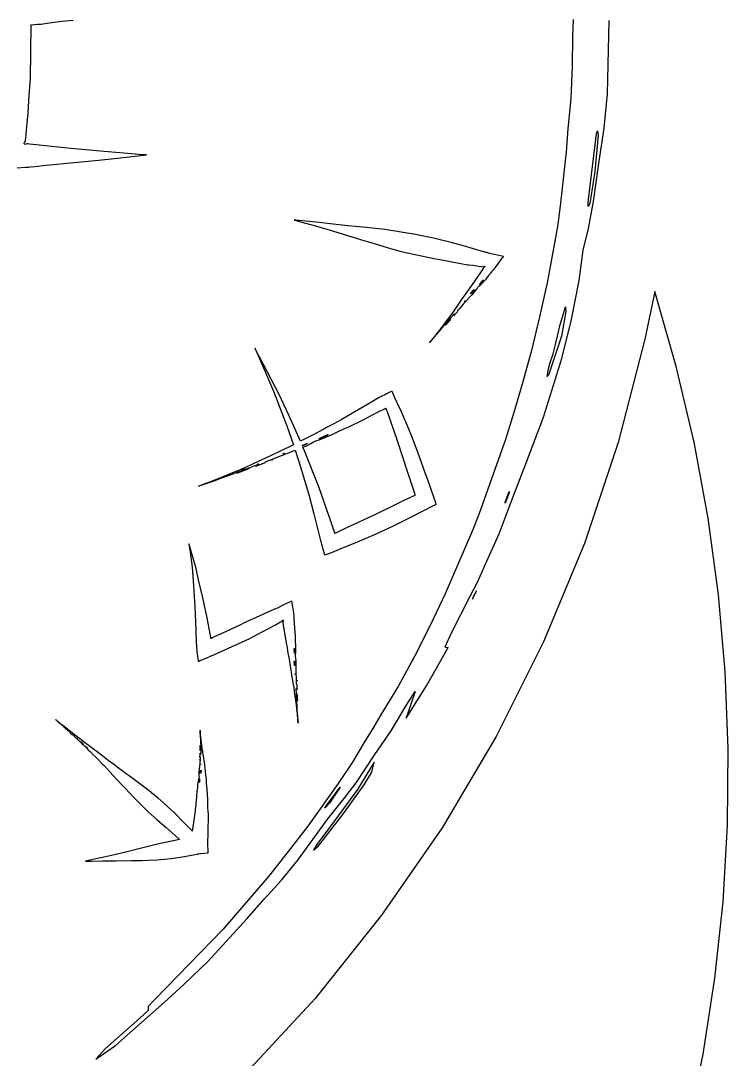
# Model space of a CAD drawing. Extents: x 0 to 162, y 0 to 357.
# Drawn here: x 122.8 to 161.5, y 224.9 to 281.8 of the extents above; entities that cross this region are included whole.
import ezdxf

# ---------------------------------------------------------------- set-up
doc = ezdxf.new("R2010")
doc.units = 0

msp = doc.modelspace()

# ---------------------------------------------------------------- linework, layer by layer
at = {"layer": 'Layer 1'}
for p, q in [((123.282082, 278.587254), (123.319899, 281.528184)), ((123.319899, 281.528184), (123.700978, 281.558664)), ((123.700978, 281.558664), (123.849003, 281.576244)), ((123.849003, 281.576244), (124.440461, 281.656536)), ((124.440461, 281.656536), (125.027971, 281.732521)), ((125.027971, 281.732521), (125.619791, 281.778227)), ((153.004116, 281.822526), (152.981874, 280.934373)), ((154.974569, 280.958823), (154.980595, 281.775367)), ((152.981874, 280.934373), (152.964224, 279.242303)), ((154.891766, 277.755063), (154.974569, 280.958823)), ((152.964224, 279.242303), (152.8889, 277.489999)), ((123.22382, 277.670828), (123.282082, 278.587254)), ((123.161968, 276.717093), (123.22382, 277.670828)), ((152.8889, 277.489999), (152.715959, 275.837573)), ((154.708079, 275.882963), (154.891766, 277.755063)), ((123.053767, 275.545803), (123.161968, 276.717093)), ((152.715959, 275.837573), (152.633442, 274.581403)), ((154.29507, 275.56333), (154.338552, 275.73281)), ((154.338552, 275.73281), (154.387201, 275.487415)), ((154.426664, 273.941553), (154.708079, 275.882963)), ((122.964433, 275.086439), (123.009853, 275.155107)), ((123.009853, 275.155107), (123.020902, 275.216312)), ((123.020902, 275.216312), (123.031954, 275.326096)), ((123.031954, 275.326096), (123.053767, 275.545803)), ((153.83787, 271.81899), (154.29507, 275.56333)), ((154.387201, 275.487415), (154.205092, 273.499005)), ((122.945707, 275.045684), (122.964433, 275.086439)), ((122.949224, 275.017701), (122.945707, 275.045684)), ((122.99866, 274.986775), (122.949224, 275.017701)), ((123.088125, 275.016626), (122.99866, 274.986775)), ((123.108357, 275.014687), (123.088125, 275.016626)), ((123.152844, 275.009737), (123.108357, 275.014687)), ((123.242026, 275.000051), (123.152844, 275.009737)), ((123.420258, 274.980606), (123.242026, 275.000051)), ((125.503808, 274.756954), (123.420258, 274.980606)), ((127.330198, 274.588261), (125.503808, 274.756954)), ((128.825808, 274.466211), (127.330198, 274.588261)), ((152.633442, 274.581403), (152.335094, 271.924973)), ((123.989724, 273.832447), (125.859444, 274.014985)), ((125.859444, 274.014985), (127.033, 274.118)), ((127.033, 274.118), (128.71575, 274.301399)), ((127.033, 274.118), (127.033, 274.118)), ((128.71575, 274.301399), (129.469655, 274.400346)), ((129.404645, 274.423595), (128.825808, 274.466211)), ((129.649234, 274.414635), (129.404645, 274.423595)), ((129.469655, 274.400346), (129.649234, 274.414635)), ((122.567728, 273.71075), (123.024363, 273.735146)), ((123.024363, 273.735146), (123.080833, 273.738233)), ((123.080833, 273.738233), (123.114053, 273.741388)), ((123.114053, 273.741388), (123.172318, 273.747631)), ((123.172318, 273.747631), (123.28913, 273.760049)), ((123.28913, 273.760049), (123.522686, 273.784515)), ((123.522686, 273.784515), (123.989724, 273.832447)), ((154.205092, 273.499005), (153.926118, 271.748245)), ((154.124873, 271.858503), (154.426664, 273.941553)), ((152.335094, 271.924973), (152.170206, 270.600273)), ((153.832985, 271.582711), (153.838, 271.819)), ((153.926118, 271.748245), (153.832985, 271.582711)), ((153.838, 271.819), (153.83787, 271.81899)), ((153.855659, 270.374663), (154.124873, 271.858503)), ((137.816536, 270.83272), (137.722755, 270.844829)), ((137.722755, 270.844829), (137.848106, 270.815504)), ((138.213622, 270.7997), (137.816536, 270.83272)), ((137.848106, 270.815504), (138.143011, 270.736287)), ((138.143011, 270.736287), (138.903599, 270.525264)), ((139.09733, 270.7108), (138.213622, 270.7997)), ((139.711674, 270.638551), (139.09733, 270.7108)), ((140.692534, 270.534149), (139.711674, 270.638551)), ((152.170206, 270.600273), (151.934858, 269.293303)), ((138.903599, 270.525264), (139.830213, 270.256261)), ((139.830213, 270.256261), (140.884113, 269.931423)), ((141.67382, 270.437643), (140.692534, 270.534149)), ((142.69185, 270.324274), (141.67382, 270.437643)), ((144.37029, 270.05922), (142.69185, 270.324274)), ((145.37009, 269.844393), (144.37029, 270.05922)), ((153.562475, 269.203943), (153.855659, 270.374663)), ((140.884113, 269.931423), (141.605371, 269.707198)), ((141.605371, 269.707198), (142.049521, 269.570365)), ((142.049521, 269.570365), (142.642771, 269.392345)), ((145.577312, 269.798391), (145.37009, 269.844393)), ((146.402326, 269.596038), (145.577312, 269.798391)), ((147.184143, 269.379131), (146.402326, 269.596038)), ((142.642771, 269.392345), (143.128105, 269.259317)), ((143.128105, 269.259317), (143.594353, 269.131882)), ((143.594353, 269.131882), (145.479883, 268.715215)), ((147.922763, 269.154618), (147.184143, 269.379131)), ((147.998249, 269.138616), (147.922763, 269.154618)), ((148.176196, 269.094273), (147.998249, 269.138616)), ((148.219822, 269.080354), (148.176196, 269.094273)), ((148.242208, 269.072963), (148.219822, 269.080354)), ((148.279233, 269.06256), (148.242208, 269.072963)), ((148.424891, 269.019945), (148.279233, 269.06256)), ((148.510706, 268.991457), (148.424891, 269.019945)), ((148.688653, 268.962256), (148.510706, 268.991457)), ((148.860715, 268.925948), (148.688653, 268.962256)), ((149.193506, 268.85233), (148.860715, 268.925948)), ((151.934858, 269.293303), (151.58686, 267.415533)), ((153.350088, 267.534403), (153.562475, 269.203943)), ((145.479883, 268.715215), (145.613199, 268.694263)), ((145.613199, 268.694263), (145.917575, 268.645255)), ((145.917575, 268.645255), (146.466914, 268.543091)), ((146.466914, 268.543091), (146.864, 268.464453)), ((146.864, 268.464453), (147.242999, 268.395786)), ((147.242999, 268.395786), (147.300256, 268.391693)), ((147.300256, 268.391693), (147.510204, 268.370885)), ((147.510204, 268.370885), (147.738953, 268.34605)), ((147.738953, 268.34605), (148.088386, 268.277024)), ((148.676738, 268.14908), (148.935476, 268.498014)), ((148.935476, 268.498014), (149.075108, 268.678687)), ((149.075108, 268.678687), (149.144278, 268.770172)), ((149.144278, 268.770172), (149.178144, 268.815734)), ((149.178144, 268.815734), (149.194649, 268.838408)), ((149.202833, 268.849745), (149.193506, 268.85233)), ((149.194649, 268.838408), (149.202833, 268.849745)), ((147.805975, 267.788602), (147.569755, 267.438664)), ((147.860362, 267.872193), (147.805975, 267.788602)), ((148.012762, 268.085155), (147.860362, 267.872193)), ((148.081059, 268.200389), (148.012762, 268.085155)), ((148.10029, 268.229021), (148.081059, 268.200389)), ((148.088386, 268.277024), (148.090971, 268.27487)), ((148.090971, 268.27487), (148.095851, 268.27817)), ((148.095851, 268.27817), (148.111779, 268.298834)), ((148.110049, 268.243298), (148.10029, 268.229021)), ((148.114785, 268.248392), (148.110049, 268.243298)), ((148.111779, 268.298834), (148.137744, 268.311463)), ((148.125546, 268.254564), (148.114785, 268.248392)), ((148.165441, 268.282188), (148.125546, 268.254564)), ((148.137744, 268.311463), (148.169316, 268.317348)), ((148.167018, 268.288217), (148.165441, 268.282188)), ((148.16946, 268.29948), (148.167018, 268.288217)), ((148.169316, 268.317348), (148.172042, 268.314906)), ((148.171325, 268.309956), (148.16946, 268.29948)), ((148.172042, 268.314906), (148.171325, 268.309956)), ((148.238751, 267.609285), (148.384982, 267.802658)), ((148.384982, 267.802658), (148.401351, 267.830426)), ((148.401351, 267.830426), (148.422016, 267.858267)), ((148.422016, 267.858267), (148.479705, 267.923777)), ((148.479705, 267.923777), (148.602977, 268.057954)), ((148.602977, 268.057954), (148.676738, 268.14908)), ((147.569755, 267.438664), (147.222187, 266.9562)), ((147.785852, 267.162122), (147.852869, 267.218592)), ((147.852869, 267.218592), (147.933087, 267.294292)), ((147.88474, 267.32269), (147.892, 267.342)), ((147.90252, 267.320105), (147.88474, 267.32269)), ((147.892, 267.342), (147.892473, 267.34135)), ((147.892473, 267.34135), (148.074726, 267.559192)), ((147.992783, 267.415465), (147.90252, 267.320105)), ((147.933087, 267.294292), (148.144754, 267.505817)), ((148.084914, 267.536439), (147.992783, 267.415465)), ((148.074726, 267.559192), (148.086924, 267.563708)), ((148.086924, 267.563708), (148.084914, 267.536439)), ((148.144754, 267.505817), (148.238751, 267.609285)), ((151.58686, 267.415533), (151.170119, 265.554913)), ((152.916988, 265.400763), (153.350088, 267.534403)), ((147.079685, 266.754575), (146.886383, 266.475672)), ((147.222187, 266.9562), (147.079685, 266.754575)), ((147.340983, 266.614353), (147.510034, 266.794524)), ((147.397522, 266.808949), (147.411, 266.842)), ((147.405989, 266.807944), (147.397522, 266.808949)), ((147.529978, 266.913777), (147.405989, 266.807944)), ((147.411, 266.842), (147.411445, 266.842099)), ((147.411445, 266.842099), (147.427946, 266.863122)), ((147.427946, 266.863122), (147.531843, 266.985747)), ((147.510034, 266.794524), (147.617521, 266.917291)), ((147.585373, 267.007416), (147.529978, 266.913777)), ((147.531843, 266.985747), (147.587382, 267.034537)), ((147.587382, 267.034537), (147.585373, 267.007416)), ((147.617521, 266.917291), (147.717975, 267.047678)), ((147.717975, 267.047678), (147.785852, 267.162122)), ((157.478, 266.927), (156.943085, 264.32898)), ((158.662173, 262.823417), (157.478, 266.927)), ((157.478, 266.927), (157.478, 266.927)), ((146.679449, 266.169862), (146.515278, 265.927625)), ((146.844481, 266.415042), (146.679449, 266.169862)), ((146.818319, 266.029745), (147.004021, 266.239046)), ((146.886383, 266.475672), (146.844481, 266.415042)), ((147.004021, 266.239046), (147.06, 266.315)), ((147.051541, 266.387543), (147.081245, 266.423205)), ((147.05197, 266.380584), (147.051541, 266.387543)), ((147.081104, 266.416031), (147.05197, 266.380584)), ((147.06, 266.315), (147.340983, 266.614353)), ((147.06, 266.315), (147.06, 266.315)), ((147.081245, 266.423205), (147.081104, 266.416031)), ((152.294344, 265.121245), (152.587956, 266.090909)), ((152.587956, 266.090909), (152.607, 265.841)), ((146.273041, 265.593759), (146.011139, 265.240665)), ((146.223926, 265.379164), (146.314045, 265.486792)), ((146.343791, 265.693138), (146.273041, 265.593759)), ((146.314045, 265.486792), (146.469894, 265.66639)), ((146.515278, 265.927625), (146.343791, 265.693138)), ((146.514666, 265.717046), (146.469462, 265.594062)), ((146.469462, 265.594062), (146.572213, 265.705782)), ((146.469894, 265.66639), (146.514666, 265.717046)), ((146.572213, 265.705782), (146.690746, 265.837735)), ((146.674095, 265.854883), (146.709683, 265.908124)), ((146.690746, 265.837735), (146.674095, 265.854883)), ((146.709683, 265.908124), (146.818319, 266.029745)), ((146.831654, 266.002241), (146.845, 266.015)), ((146.838399, 266.01487), (146.831654, 266.002241)), ((146.856769, 266.031087), (146.838399, 266.01487)), ((146.845, 266.015), (146.856769, 266.031087)), ((151.170119, 265.554913), (150.735585, 263.699243)), ((152.60674, 265.84056), (152.368951, 264.4886)), ((152.607, 265.841), (152.60674, 265.84056)), ((145.847687, 265.026698), (145.670169, 264.795728)), ((145.685494, 264.759078), (145.823687, 264.920664)), ((145.823687, 264.920664), (146.09477, 265.244985)), ((146.011139, 265.240665), (145.847687, 265.026698)), ((146.042, 265.131), (146.0265, 265.106605)), ((146.0265, 265.106605), (146.047884, 265.121887)), ((146.120642, 265.221263), (146.042, 265.131)), ((146.042, 265.131), (146.042, 265.131)), ((146.047884, 265.121887), (146.257544, 265.347619)), ((146.105268, 265.326105), (146.08532, 265.307521)), ((146.08532, 265.307521), (146.095509, 265.323308)), ((146.09477, 265.244985), (146.167098, 265.321117)), ((146.095509, 265.323308), (146.153342, 265.391688)), ((146.153342, 265.391688), (146.105, 265.326)), ((146.105, 265.326), (146.105268, 265.326105)), ((146.307628, 265.445347), (146.120642, 265.221263)), ((146.167098, 265.321117), (146.223926, 265.379164)), ((146.257544, 265.347619), (146.307628, 265.445347)), ((152.049658, 264.033975), (152.294344, 265.121245)), ((152.38645, 263.267913), (152.916988, 265.400763)), ((145.359593, 264.39242), (145.239479, 264.246977)), ((145.266889, 264.27446), (145.514005, 264.55896)), ((145.393178, 264.441354), (145.359593, 264.39242)), ((145.417, 264.473), (145.393178, 264.441354)), ((145.670169, 264.795728), (145.417, 264.473)), ((145.514005, 264.55896), (145.685494, 264.759078)), ((152.368951, 264.4886), (152.032144, 263.45235)), ((135.668243, 263.655), (135.577584, 263.825915)), ((135.577584, 263.825915), (135.690773, 263.586118)), ((145.161973, 264.153996), (145.136, 264.123)), ((145.136, 264.123), (145.158815, 264.149763)), ((145.136, 264.123), (145.136, 264.123)), ((145.158815, 264.149763), (145.192828, 264.19009)), ((145.192828, 264.19009), (145.161973, 264.153996)), ((145.202884, 264.201415), (145.266889, 264.27446)), ((145.239479, 264.246977), (145.202884, 264.201415)), ((151.916198, 263.529842), (152.049658, 264.033975)), ((156.943085, 264.32898), (155.478423, 258.662692)), ((136.060873, 262.940343), (135.668243, 263.655)), ((135.690773, 263.586118), (135.949946, 263.008508)), ((150.735585, 263.699243), (150.227433, 261.862303)), ((151.390666, 260.059423), (152.38645, 263.267913)), ((152.032144, 263.45235), (151.65573, 262.36056)), ((151.757053, 263.046012), (151.916198, 263.529842)), ((135.949946, 263.008508), (136.60605, 261.482978)), ((136.912004, 261.296493), (136.060873, 262.940343)), ((151.596181, 262.287515), (151.66234, 262.706479)), ((151.66234, 262.706479), (151.757053, 263.046012)), ((159.640415, 258.68451), (158.662173, 262.823417)), ((151.65573, 262.36056), (151.596181, 262.287515)), ((150.227433, 261.862303), (149.769793, 260.313233)), ((136.60605, 261.482978), (137.329749, 259.574928)), ((137.454311, 260.123483), (136.912004, 261.296493)), ((142.357062, 261.103498), (142.061858, 260.929138)), ((142.430679, 261.145905), (142.357062, 261.103498)), ((142.473873, 261.169081), (142.430679, 261.145905)), ((142.538451, 261.201872), (142.473873, 261.169081)), ((142.701903, 261.282523), (142.538451, 261.201872)), ((142.782125, 261.323349), (142.701903, 261.282523)), ((142.860334, 261.359369), (142.782125, 261.323349)), ((143.016036, 261.434065), (142.860334, 261.359369)), ((143.05507, 261.453366), (143.016036, 261.434065)), ((143.074445, 261.463122), (143.05507, 261.453366)), ((143.084201, 261.468002), (143.074445, 261.463122)), ((143.089081, 261.470443), (143.084201, 261.468002)), ((143.091234, 261.465276), (143.089081, 261.470443)), ((143.126537, 261.383262), (143.091234, 261.465276)), ((143.271334, 261.059443), (143.126537, 261.383262)), ((143.34697, 260.896635), (143.271334, 261.059443)), ((142.061858, 260.929138), (140.707, 260.143)), ((142.335543, 260.341406), (142.445327, 260.39156)), ((142.445327, 260.39156), (142.622989, 260.477663)), ((142.622989, 260.477663), (142.633033, 260.482616)), ((142.633033, 260.482616), (142.637052, 260.48484)), ((142.637052, 260.48484), (142.644954, 260.489217)), ((142.644954, 260.489217), (142.660598, 260.497966)), ((142.660598, 260.497966), (142.69059, 260.515616)), ((142.69059, 260.515616), (142.720296, 260.528386)), ((142.720296, 260.528386), (142.734932, 260.535061)), ((142.734932, 260.535061), (142.742253, 260.538504)), ((142.742253, 260.538504), (142.74584, 260.540226)), ((142.74584, 260.540226), (142.74871, 260.539867)), ((142.74871, 260.539867), (142.773966, 260.474931)), ((142.773966, 260.474931), (142.785879, 260.449531)), ((142.785879, 260.449531), (142.791475, 260.436266)), ((142.791475, 260.436266), (142.798937, 260.416175)), ((142.798937, 260.416175), (143.37999, 258.783445)), ((143.356585, 260.876185), (143.34697, 260.896635)), ((143.361462, 260.865997), (143.356585, 260.876185)), ((143.364476, 260.860113), (143.361462, 260.865997)), ((143.375957, 260.838946), (143.364476, 260.860113)), ((143.398918, 260.796827), (143.375957, 260.838946)), ((143.607573, 260.337753), (143.398918, 260.796827)), ((138.074971, 258.736643), (137.454311, 260.123483)), ((140.304179, 259.914183), (139.898062, 259.68974)), ((140.707, 260.143), (140.304179, 259.914183)), ((140.698291, 259.511873), (141.519142, 259.913543)), ((141.519142, 259.913543), (142.335543, 260.341406)), ((143.799154, 259.914843), (143.607573, 260.337753)), ((143.851964, 259.800543), (143.799154, 259.914843)), ((144.177722, 258.999498), (143.851964, 259.800543)), ((149.769793, 260.313233), (149.302972, 258.832613)), ((150.411528, 257.502733), (151.390666, 260.059423)), ((137.329749, 259.574928), (137.69009, 258.545848)), ((139.348582, 259.406023), (138.729068, 259.069648)), ((139.4951, 259.487105), (139.348582, 259.406023)), ((139.898062, 259.68974), (139.4951, 259.487105)), ((139.849313, 259.1229), (140.21798, 259.30795)), ((140.21798, 259.30795), (140.58521, 259.46186)), ((140.58521, 259.46186), (140.698291, 259.511873)), ((138.729068, 259.069648), (138.074971, 258.736643)), ((138.647933, 258.612679), (138.836, 258.723)), ((138.836, 258.723), (138.836012, 258.723091)), ((138.836012, 258.723091), (138.978224, 258.770877)), ((138.978224, 258.770877), (139.155177, 258.83732)), ((139.105528, 258.878138), (139.131, 258.897)), ((139.129636, 258.871681), (139.105528, 258.878138)), ((139.336429, 258.958072), (139.129636, 258.871681)), ((139.131, 258.897), (139.131216, 258.89694)), ((139.131216, 258.89694), (139.568333, 259.099784)), ((139.155177, 258.83732), (139.630611, 259.027255)), ((139.566036, 259.072733), (139.336429, 258.958072)), ((139.590002, 259.102366), (139.566036, 259.072733)), ((139.568333, 259.099784), (139.590002, 259.102366)), ((139.630611, 259.027255), (139.849313, 259.1229)), ((143.37999, 258.783445), (143.946127, 257.044305)), ((144.500753, 258.14679), (144.177722, 258.999498)), ((149.302972, 258.832613), (147.850842, 254.730873)), ((155.478423, 258.662692), (153.624322, 253.134681)), ((160.413341, 254.517701), (159.640415, 258.68451)), ((136.84628, 258.135996), (136.403852, 257.920308)), ((136.957495, 258.189596), (136.84628, 258.135996)), ((137.470239, 258.437932), (136.957495, 258.189596)), ((137.087658, 257.98156), (137.746929, 258.231547)), ((137.133326, 258.058585), (137.206368, 258.089008)), ((137.206368, 258.089008), (137.2, 258.082)), ((137.69009, 258.545848), (137.470239, 258.437932)), ((137.746929, 258.231547), (137.787397, 258.242957)), ((137.787397, 258.242957), (138.075263, 257.327536)), ((138.172873, 258.511636), (138.325, 258.585)), ((138.185358, 258.48279), (138.172873, 258.511636)), ((138.267443, 258.507186), (138.185358, 258.48279)), ((138.212826, 258.417798), (138.399671, 258.492421)), ((138.299073, 258.207131), (138.212826, 258.417798)), ((138.420994, 258.596735), (138.267443, 258.507186)), ((139.077159, 256.248571), (138.299073, 258.207131)), ((138.325, 258.585), (138.325419, 258.584537)), ((138.325419, 258.584537), (138.444816, 258.625722)), ((138.399671, 258.492421), (138.647933, 258.612679)), ((138.444816, 258.625722), (138.420994, 258.596735)), ((144.927967, 256.96093), (144.500753, 258.14679)), ((135.965875, 257.710072), (135.524164, 257.512178)), ((135.874033, 257.467834), (136.155304, 257.574232)), ((136.403852, 257.920308), (135.965875, 257.710072)), ((136.144252, 257.595963), (136.239541, 257.642101)), ((136.155304, 257.574232), (136.144252, 257.595963)), ((136.239541, 257.642101), (136.498423, 257.741547)), ((136.517, 257.721), (136.496911, 257.709593)), ((136.496911, 257.709593), (136.527047, 257.719637)), ((136.498423, 257.741547), (136.942285, 257.914975)), ((136.557183, 257.733486), (136.517, 257.721)), ((136.527047, 257.719637), (136.557183, 257.733486)), ((136.942285, 257.914975), (137.087658, 257.98156)), ((137.200199, 258.081617), (137.128303, 258.051196)), ((137.128303, 258.051196), (137.133326, 258.058585)), ((137.2, 258.082), (137.200199, 258.081617)), ((134.263613, 256.967002), (133.817886, 256.7859)), ((134.143933, 256.867552), (134.803051, 257.119621)), ((134.675762, 257.137701), (134.263613, 256.967002)), ((134.636506, 257.018667), (134.594173, 256.998346)), ((134.594173, 256.998346), (134.638086, 257.007962)), ((134.824929, 257.088556), (134.636506, 257.018667)), ((134.638086, 257.007962), (135.129017, 257.180168)), ((135.342345, 257.427726), (134.675762, 257.137701)), ((134.803051, 257.119621), (134.971097, 257.17738)), ((135.281, 257.266), (134.824929, 257.088556)), ((134.883879, 257.198127), (134.839392, 257.18471)), ((134.839392, 257.18471), (134.86709, 257.197912)), ((134.86709, 257.197912), (135.007439, 257.2518)), ((134.884, 257.198), (134.883879, 257.198127)), ((135.007439, 257.2518), (134.884, 257.198)), ((134.971097, 257.17738), (135.101831, 257.22115)), ((135.101831, 257.22115), (135.321538, 257.306821)), ((135.129017, 257.180168), (135.281, 257.266)), ((135.281, 257.266), (135.281, 257.266)), ((135.321538, 257.306821), (135.689914, 257.45291)), ((135.524164, 257.512178), (135.342345, 257.427726)), ((135.796969, 257.493666), (135.632513, 257.378934)), ((135.632513, 257.378934), (135.874033, 257.467834)), ((135.689914, 257.45291), (135.796969, 257.493666)), ((138.075263, 257.327536), (138.546, 255.749)), ((143.946127, 257.044305), (144.24261, 256.119557)), ((145.0465, 256.631577), (144.927967, 256.96093)), ((149.84698, 256.040553), (150.411528, 257.502733)), ((132.658651, 256.334215), (132.810337, 256.38681)), ((133.039944, 256.475354), (132.748341, 256.368011)), ((132.810337, 256.38681), (133.399569, 256.595036)), ((133.127913, 256.513812), (133.039944, 256.475354)), ((133.187899, 256.537993), (133.127913, 256.513812)), ((133.817886, 256.7859), (133.187899, 256.537993)), ((133.399569, 256.595036), (133.811142, 256.744927)), ((133.811142, 256.744927), (134.143933, 256.867552)), ((145.106198, 256.466833), (145.0465, 256.631577)), ((145.138631, 256.376423), (145.106198, 256.466833)), ((132.560951, 256.29953), (132.49666, 256.277858)), ((132.49666, 256.277858), (132.552772, 256.296442)), ((132.552772, 256.296442), (132.635, 256.325)), ((132.635, 256.325), (132.560951, 256.29953)), ((132.635, 256.325), (132.635, 256.325)), ((132.748341, 256.368011), (132.658651, 256.334215)), ((139.810327, 254.149951), (139.077159, 256.248571)), ((144.24261, 256.119557), (144.314648, 255.887723)), ((144.314648, 255.887723), (144.339201, 255.804276)), ((145.196032, 256.210818), (145.138631, 256.376423)), ((145.399232, 255.62302), (145.196032, 256.210818)), ((149.281, 255.403137), (149.508028, 255.981692)), ((149.50975, 255.9171), (149.288321, 255.345304)), ((149.39119, 254.837623), (149.84698, 256.040553)), ((149.508028, 255.981692), (149.51, 255.918)), ((149.51, 255.918), (149.50975, 255.9171)), ((138.546, 255.749), (138.805887, 254.769721)), ((138.546, 255.749), (138.546, 255.749)), ((143.291756, 255.267142), (142.259106, 254.760353)), ((143.811533, 255.520072), (143.291756, 255.267142)), ((144.072425, 255.645136), (143.811533, 255.520072)), ((144.203015, 255.707273), (144.072425, 255.645136)), ((144.26831, 255.738199), (144.203015, 255.707273)), ((144.301031, 255.753625), (144.26831, 255.738199)), ((144.308061, 255.755493), (144.301031, 255.753625)), ((144.324133, 255.756058), (144.308061, 255.755493)), ((144.340637, 255.762445), (144.324133, 255.756058)), ((144.339201, 255.804276), (144.34193, 255.794231)), ((144.345661, 255.767683), (144.340637, 255.762445)), ((144.34193, 255.794231), (144.345229, 255.775932)), ((144.345229, 255.775932), (144.345661, 255.767683)), ((145.324026, 255.193648), (145.448875, 255.257509)), ((145.485335, 255.357895), (145.399232, 255.62302)), ((145.448875, 255.257509), (145.48016, 255.273508)), ((145.48016, 255.273508), (145.4958, 255.281546)), ((145.506, 255.29174), (145.485335, 255.357895)), ((145.4958, 255.281546), (145.503703, 255.285497)), ((145.503703, 255.285497), (145.50729, 255.28765)), ((145.50729, 255.28765), (145.506, 255.29174)), ((149.288321, 255.345304), (149.281, 255.403137)), ((138.805887, 254.769721), (139.146427, 253.444021)), ((142.259106, 254.760353), (140.534026, 253.954643)), ((144.153739, 254.5981), (144.826494, 254.940074)), ((144.826494, 254.940074), (145.324026, 255.193648)), ((147.850842, 254.730873), (147.494088, 253.853481)), ((148.957661, 253.659373), (149.39119, 254.837623)), ((139.949815, 253.703792), (139.810327, 254.149951)), ((142.184563, 253.657279), (143.174316, 254.114273)), ((143.174316, 254.114273), (144.153739, 254.5981)), ((160.981561, 250.330413), (160.413341, 254.517701)), ((139.951969, 253.696833), (139.949815, 253.703792)), ((139.952973, 253.693316), (139.951969, 253.696833)), ((139.953115, 253.693034), (139.952973, 253.693316)), ((139.995019, 253.711904), (139.953115, 253.693034)), ((140.102647, 253.760265), (139.995019, 253.711904)), ((140.534026, 253.954643), (140.102647, 253.760265)), ((141.192079, 253.224181), (142.184563, 253.657279)), ((147.494088, 253.853481), (146.002778, 250.374341)), ((148.168382, 251.936663), (148.957661, 253.659373)), ((131.991674, 253.025264), (131.966867, 253.118399)), ((131.966867, 253.118399), (131.989092, 252.987235)), ((131.989092, 252.987235), (132.032718, 252.672526)), ((132.110354, 252.638515), (131.991674, 253.025264)), ((139.146427, 253.444021), (139.18101, 253.30812)), ((139.18101, 253.30812), (139.198376, 253.240105)), ((139.198376, 253.240105), (139.234252, 253.106644)), ((139.234252, 253.106644), (139.268965, 252.97304)), ((139.268965, 252.97304), (139.285334, 252.906526)), ((140.205767, 252.824518), (141.192079, 253.224181)), ((153.624322, 253.134681), (151.391184, 247.764012)), ((132.032718, 252.672526), (132.136186, 251.851246)), ((132.355749, 251.760838), (132.110354, 252.638515)), ((139.285334, 252.906526), (139.302832, 252.841878)), ((139.302832, 252.841878), (139.37803, 252.591245)), ((139.37803, 252.591245), (139.396829, 252.528388)), ((139.396829, 252.528388), (139.401564, 252.512677)), ((139.401564, 252.512677), (139.416632, 252.517269)), ((139.416632, 252.517269), (139.44806, 252.529035)), ((139.44806, 252.529035), (139.573914, 252.576247)), ((139.573914, 252.576247), (139.827488, 252.672683)), ((139.827488, 252.672683), (140.077906, 252.773718)), ((140.077906, 252.773718), (140.205767, 252.824518)), ((132.136186, 251.851246), (132.222145, 250.847206)), ((147.7871, 251.057259), (148.168382, 251.936663)), ((132.49868, 251.145989), (132.355749, 251.760838)), ((132.222145, 250.847206), (132.297916, 249.679716)), ((132.726566, 250.157379), (132.49868, 251.145989)), ((147.356297, 250.217609), (147.7871, 251.057259)), ((132.950292, 249.156649), (132.726566, 250.157379)), ((146.002778, 250.374341), (145.188243, 248.658021)), ((146.345877, 248.243329), (147.356297, 250.217609)), ((147.492305, 250.082625), (147.616, 250.307)), ((147.553581, 250.251394), (147.492305, 250.082625)), ((147.723196, 250.546511), (147.553581, 250.251394)), ((147.616, 250.307), (147.723196, 250.546511)), ((161.345687, 246.130068), (160.981561, 250.330413)), ((132.297916, 249.679716), (132.333219, 248.876732)), ((136.852205, 249.62507), (136.661056, 249.537534)), ((136.876027, 249.635905), (136.852205, 249.62507)), ((136.888225, 249.641357), (136.876027, 249.635905)), ((136.908889, 249.651619), (136.888225, 249.641357)), ((136.991549, 249.692231), (136.908889, 249.651619)), ((137.154857, 249.772664), (136.991549, 249.692231)), ((137.471575, 249.928868), (137.154857, 249.772664)), ((137.549067, 249.967185), (137.471575, 249.928868)), ((137.587526, 249.986272), (137.549067, 249.967185)), ((137.60977, 249.994665), (137.587526, 249.986272)), ((137.610631, 249.989213), (137.60977, 249.994665)), ((137.612353, 249.978234), (137.610631, 249.989213)), ((137.639762, 249.803874), (137.612353, 249.978234)), ((137.665727, 249.671707), (137.639762, 249.803874)), ((137.712079, 249.3349), (137.665727, 249.671707)), ((133.142875, 248.106479), (132.950292, 249.156649)), ((135.848243, 249.173315), (134.998117, 248.786713)), ((136.661056, 249.537534), (135.848243, 249.173315)), ((137.727147, 249.162118), (137.712079, 249.3349)), ((137.728868, 249.13062), (137.727147, 249.162118)), ((137.729729, 249.104717), (137.728868, 249.13062)), ((137.731165, 249.052695), (137.729729, 249.104717)), ((137.730883, 248.987832), (137.731165, 249.052695)), ((132.333219, 248.876732), (132.348287, 248.382429)), ((134.787297, 248.68798), (133.774867, 248.218927)), ((134.998117, 248.786713), (134.787297, 248.68798)), ((135.740757, 248.179587), (136.296125, 248.472051)), ((136.296125, 248.472051), (136.701241, 248.683003)), ((136.701241, 248.683003), (136.892819, 248.790561)), ((136.892819, 248.790561), (136.989113, 248.843227)), ((136.989113, 248.843227), (137.037759, 248.86791)), ((137.037759, 248.86791), (137.062155, 248.879679)), ((137.062155, 248.879679), (137.074496, 248.885419)), ((137.074496, 248.885419), (137.076794, 248.892881)), ((137.076794, 248.892881), (137.083539, 248.911824)), ((137.083539, 248.911824), (137.093583, 248.922082)), ((137.093583, 248.922082), (137.106356, 248.933781)), ((137.104059, 248.887499), (137.099, 248.883)), ((137.099, 248.883), (137.102158, 248.836151)), ((137.102158, 248.836151), (137.129855, 248.672626)), ((137.142949, 248.941384), (137.104059, 248.887499)), ((137.106356, 248.933781), (137.121712, 248.944973)), ((137.121712, 248.944973), (137.142949, 248.941384)), ((137.129855, 248.672626), (137.258435, 247.914129)), ((137.775943, 248.516849), (137.730883, 248.987832)), ((137.803067, 248.049091), (137.775943, 248.516849)), ((145.188243, 248.658021), (144.349742, 246.992631)), ((132.348287, 248.382429), (132.3701, 247.71965)), ((133.159092, 247.996051), (133.142875, 248.106479)), ((133.166994, 247.940736), (133.159092, 247.996051)), ((133.167841, 247.934995), (133.166994, 247.940736)), ((133.191663, 247.946332), (133.167841, 247.934995)), ((133.244473, 247.971168), (133.191663, 247.946332)), ((133.350236, 248.020675), (133.244473, 247.971168)), ((133.774867, 248.218927), (133.350236, 248.020675)), ((133.363579, 247.058099), (135.304349, 247.941454)), ((135.304349, 247.941454), (135.436804, 248.013923)), ((135.436804, 248.013923), (135.740757, 248.179587)), ((137.258435, 247.914129), (137.299191, 247.688899)), ((137.799048, 247.771122), (137.803784, 247.984228)), ((137.803784, 247.984228), (137.803067, 248.049091)), ((145.995007, 247.485478), (146.345877, 248.243329)), ((132.3701, 247.71965), (132.37139, 247.685924)), ((132.37139, 247.685924), (132.372109, 247.669064)), ((132.372109, 247.669064), (132.372538, 247.660033)), ((132.372538, 247.660033), (132.373687, 247.643173)), ((132.373687, 247.643173), (132.383587, 247.507774)), ((132.383587, 247.507774), (132.403391, 247.235187)), ((137.299191, 247.688899), (137.342089, 247.465605)), ((137.342089, 247.465605), (137.368778, 247.238721)), ((137.737442, 247.377785), (137.744, 247.392)), ((137.753811, 247.126723), (137.737442, 247.377785)), ((137.744, 247.392), (137.743341, 247.39185)), ((137.743341, 247.39185), (137.760556, 247.382449)), ((137.760556, 247.382449), (137.776053, 247.25272)), ((137.822727, 247.563757), (137.799048, 247.771122)), ((137.81555, 247.157064), (137.82488, 247.437186)), ((137.82488, 247.437186), (137.822727, 247.563757)), ((144.97183, 245.34479), (146.16506, 247.45412)), ((146.052264, 247.424406), (145.995007, 247.485478)), ((146.16506, 247.45412), (146.052264, 247.424406)), ((151.391184, 247.764012), (148.789411, 242.569747)), ((132.403391, 247.235187), (132.40899, 247.167736)), ((132.40899, 247.167736), (132.418021, 247.104953)), ((132.418021, 247.104953), (132.435959, 246.978882)), ((132.435959, 246.978882), (132.471262, 246.724806)), ((132.471262, 246.724806), (132.475422, 246.694024)), ((132.502115, 246.701847), (132.560236, 246.725526)), ((132.560236, 246.725526), (132.676904, 246.773024)), ((132.676904, 246.773024), (132.912399, 246.86903)), ((132.912399, 246.86903), (133.153775, 246.96927)), ((133.153775, 246.96927), (133.363579, 247.058099)), ((137.368778, 247.238721), (137.385571, 247.157785)), ((137.385571, 247.157785), (137.45316, 246.812657)), ((137.45316, 246.812657), (137.530511, 246.309957)), ((137.734883, 246.647553), (137.742, 246.72)), ((137.742, 246.72), (137.74176, 246.719956)), ((137.74176, 246.719956), (137.758838, 246.71027)), ((137.760985, 247.113594), (137.753811, 247.126723)), ((137.775624, 247.131602), (137.760985, 247.113594)), ((137.776053, 247.25272), (137.775624, 247.131602)), ((137.79876, 246.965339), (137.808949, 247.051586)), ((137.827606, 246.862159), (137.79876, 246.965339)), ((137.808949, 247.051586), (137.81555, 247.157064)), ((137.843535, 246.719803), (137.827606, 246.862159)), ((137.849419, 246.571778), (137.843535, 246.719803)), ((144.349742, 246.992631), (143.437838, 245.338147)), ((132.475422, 246.694024), (132.476715, 246.691442)), ((132.476715, 246.691442), (132.480302, 246.692878)), ((132.480302, 246.692878), (132.48762, 246.69589)), ((132.48762, 246.69589), (132.502115, 246.701847)), ((137.530511, 246.309957), (137.564807, 246.101372)), ((137.743067, 246.503055), (137.734883, 246.647553)), ((137.745506, 246.479735), (137.743067, 246.503055)), ((137.757991, 246.455627), (137.745506, 246.479735)), ((137.764736, 246.464376), (137.757991, 246.455627)), ((137.758838, 246.71027), (137.782516, 246.625674)), ((137.782516, 246.625674), (137.764736, 246.464376)), ((137.849701, 246.341522), (137.849419, 246.571778)), ((137.849984, 245.956786), (137.849701, 246.341522)), ((137.564807, 246.101372), (137.611591, 245.817739)), ((137.611591, 245.817739), (137.621206, 245.756319)), ((137.621206, 245.756319), (137.663683, 245.512)), ((137.794429, 245.96806), (137.791844, 246.010037)), ((137.791844, 246.010037), (137.796438, 246.00774)), ((137.799593, 245.966553), (137.794429, 245.96806)), ((137.796438, 246.00774), (137.799593, 245.966553)), ((137.861321, 245.874628), (137.849984, 245.956786)), ((137.865195, 245.618184), (137.861321, 245.874628)), ((137.865912, 245.468437), (137.865195, 245.618184)), ((137.894, 245.66), (137.891274, 245.636107)), ((137.891274, 245.636107), (137.894861, 245.625343)), ((137.896153, 245.64314), (137.894, 245.66)), ((137.894861, 245.625343), (137.896153, 245.64314)), ((161.506333, 241.924087), (161.345687, 246.130068)), ((137.663683, 245.512), (137.704724, 245.2684)), ((137.704724, 245.2684), (137.735006, 245.018126)), ((137.735006, 245.018126), (137.750935, 244.915521)), ((137.848968, 245.143972), (137.848403, 245.206397)), ((137.848403, 245.206397), (137.898342, 245.12302)), ((137.857999, 244.930793), (137.848968, 245.143972)), ((137.87524, 245.415484), (137.865912, 245.468437)), ((137.899494, 245.428184), (137.87524, 245.415484)), ((137.898342, 245.12302), (137.899776, 245.264444)), ((137.899776, 245.264444), (137.899494, 245.428184)), ((143.437838, 245.338147), (142.451022, 243.707941)), ((143.860953, 244.266989), (144.354758, 245.04321)), ((143.86569, 243.58276), (144.97183, 245.34479)), ((144.354758, 245.04321), (144.130296, 244.337119)), ((137.750935, 244.915521), (137.805754, 244.545133)), ((137.810213, 244.656557), (137.804905, 244.735915)), ((137.804905, 244.735915), (137.816, 244.668)), ((137.805754, 244.545133), (137.835317, 244.314448)), ((137.8138, 244.641633), (137.810213, 244.656557)), ((137.815522, 244.66775), (137.8138, 244.641633)), ((137.816, 244.668), (137.815522, 244.66775)), ((137.86703, 244.807163), (137.857999, 244.930793)), ((137.865452, 244.634742), (137.865596, 244.73161)), ((137.892862, 244.260264), (137.865452, 244.634742)), ((137.865596, 244.73161), (137.86703, 244.807163)), ((137.883, 244.915), (137.902087, 244.65798)), ((137.915001, 244.836502), (137.883, 244.915)), ((137.883, 244.915), (137.883, 244.915)), ((137.902087, 244.65798), (137.907254, 244.550566)), ((137.907254, 244.550566), (137.912995, 244.527604)), ((137.912995, 244.527604), (137.918159, 244.554514)), ((137.918159, 244.554514), (137.915001, 244.836502)), ((137.835317, 244.314448), (137.866457, 244.063028)), ((137.866457, 244.063028), (137.906064, 243.703692)), ((137.904055, 244.0692), (137.892862, 244.260264)), ((137.917689, 243.831411), (137.904055, 244.0692)), ((143.038524, 242.889269), (143.860953, 244.266989)), ((144.130296, 244.337119), (143.86569, 243.58276)), ((124.686153, 243.486278), (124.669937, 243.5002)), ((124.669937, 243.5002), (124.684, 243.488)), ((124.684, 243.488), (124.704664, 243.47035)), ((124.704664, 243.47035), (124.686153, 243.486278)), ((124.734513, 243.445749), (124.711264, 243.465265)), ((124.711264, 243.465265), (124.749869, 243.431542)), ((124.809996, 243.381744), (124.734513, 243.445749)), ((124.749869, 243.431542), (124.899687, 243.300952)), ((124.833963, 243.363377), (124.809996, 243.381744)), ((124.849891, 243.350604), (124.833963, 243.363377)), ((125.014635, 243.215279), (124.849891, 243.350604)), ((137.906064, 243.703692), (137.910656, 243.669464)), ((137.910656, 243.669464), (137.920271, 243.6201)), ((137.934478, 243.48793), (137.917689, 243.831411)), ((137.920271, 243.6201), (137.933473, 243.450835)), ((137.933473, 243.450835), (137.938353, 243.398887)), ((137.938353, 243.398887), (137.934478, 243.48793)), ((137.942717, 243.338408), (137.939562, 243.386123)), ((137.939562, 243.386123), (137.942, 243.343)), ((137.942, 243.343), (137.944582, 243.306334)), ((137.944582, 243.306334), (137.942717, 243.338408)), ((142.451022, 243.707941), (142.045469, 243.015814)), ((124.899687, 243.300952), (125.004304, 243.210398)), ((125.004304, 243.210398), (125.088406, 243.137427)), ((125.131306, 243.120709), (125.014635, 243.215279)), ((125.088406, 243.137427), (125.255733, 242.994422)), ((125.239222, 243.03396), (125.131306, 243.120709)), ((125.205, 243.024), (125.193375, 243.032537)), ((125.193375, 243.032537), (125.202703, 243.021632)), ((125.202703, 243.021632), (125.322244, 242.911777)), ((125.251925, 242.982598), (125.205, 243.024)), ((125.415732, 242.895262), (125.239222, 243.03396)), ((125.36673, 242.883795), (125.251925, 242.982598)), ((125.255733, 242.994422), (125.296345, 242.956681)), ((125.287757, 242.985293), (125.277425, 242.995552)), ((125.277425, 242.995552), (125.285031, 242.990099)), ((125.285031, 242.990099), (125.320475, 242.959749)), ((125.288, 242.985), (125.287757, 242.985293)), ((125.320475, 242.959749), (125.288, 242.985)), ((125.296345, 242.956681), (125.327629, 242.927121)), ((125.322244, 242.911777), (125.36673, 242.883795)), ((125.327629, 242.927121), (125.38288, 242.87962)), ((125.38288, 242.87962), (125.476013, 242.79696)), ((125.465099, 242.856803), (125.415732, 242.895262)), ((125.502418, 242.772491), (125.448889, 242.800547)), ((125.448889, 242.800547), (125.507591, 242.744653)), ((125.582486, 242.762377), (125.465099, 242.856803)), ((125.476013, 242.79696), (125.502418, 242.772491)), ((125.507591, 242.744653), (125.576332, 242.679931)), ((125.701451, 242.671609), (125.582486, 242.762377)), ((132.574, 242.922), (132.57529, 242.900269)), ((132.575865, 242.897181), (132.574, 242.922)), ((132.574, 242.922), (132.574, 242.922)), ((132.57529, 242.900269), (132.577443, 242.867765)), ((132.577443, 242.867765), (132.575865, 242.897181)), ((132.581816, 242.823653), (132.577944, 242.858883)), ((132.577944, 242.858883), (132.580094, 242.79818)), ((132.580094, 242.79818), (132.588993, 242.563264)), ((132.591287, 242.708275), (132.581816, 242.823653)), ((142.045469, 243.015814), (141.634757, 242.363438)), ((142.152666, 241.588109), (143.038524, 242.889269)), ((125.576332, 242.679931), (125.580204, 242.687393)), ((125.580204, 242.687393), (125.606036, 242.667375)), ((125.606036, 242.667375), (125.669036, 242.608108)), ((125.669036, 242.608108), (125.777093, 242.506649)), ((125.821853, 242.5807), (125.701451, 242.671609)), ((125.777093, 242.506649), (125.815, 242.475)), ((125.815, 242.475), (125.970273, 242.321593)), ((125.815, 242.475), (125.815, 242.475)), ((125.851703, 242.557738), (125.821853, 242.5807)), ((125.860055, 242.460566), (125.839247, 242.476853)), ((125.839247, 242.476853), (125.86, 242.461)), ((125.989467, 242.45226), (125.851703, 242.557738)), ((125.86, 242.461), (125.860055, 242.460566)), ((125.970273, 242.321593), (126.062977, 242.229103)), ((126.089348, 242.375055), (125.989467, 242.45226)), ((126.054935, 242.283121), (126.054218, 242.287425)), ((126.054218, 242.287425), (126.069142, 242.279461)), ((126.112624, 242.216102), (126.054935, 242.283121)), ((126.062977, 242.229103), (126.124826, 242.170051)), ((126.069142, 242.279461), (126.079618, 242.270492)), ((126.079618, 242.270492), (126.141614, 242.213664)), ((126.328715, 242.187781), (126.089348, 242.375055)), ((126.156826, 242.18525), (126.112624, 242.216102)), ((126.141614, 242.213664), (126.167875, 242.183672)), ((126.167875, 242.183672), (126.156826, 242.18525)), ((126.500345, 242.061346), (126.328715, 242.187781)), ((132.588993, 242.563264), (132.596311, 242.399739)), ((132.599754, 242.674837), (132.591287, 242.708275)), ((132.596311, 242.399739), (132.601763, 242.267713)), ((132.603488, 242.651591), (132.599754, 242.674837)), ((132.601763, 242.267713), (132.61669, 242.007897)), ((132.633767, 242.40555), (132.603488, 242.651591)), ((132.657014, 242.232483), (132.633767, 242.40555)), ((132.678827, 242.072906), (132.657014, 242.232483)), ((141.634757, 242.363438), (140.919096, 241.176288)), ((148.789411, 242.569747), (145.829404, 237.57095)), ((126.124826, 242.170051), (126.188688, 242.114515)), ((126.188688, 242.114515), (126.242358, 242.07663)), ((126.242358, 242.07663), (126.272637, 242.040034)), ((126.272637, 242.040034), (126.3121, 241.99605)), ((126.3121, 241.99605), (126.419875, 241.879453)), ((126.319129, 242.012183), (126.318268, 242.021654)), ((126.318268, 242.021654), (126.326, 242.017)), ((126.367491, 241.962672), (126.319129, 242.012183)), ((126.326, 242.017), (126.326591, 242.017347)), ((126.326591, 242.017347), (126.434507, 241.917325)), ((126.426328, 241.911872), (126.367491, 241.962672)), ((126.419875, 241.879453), (126.47124, 241.827504)), ((126.437665, 241.91058), (126.426328, 241.911872)), ((126.434507, 241.917325), (126.437665, 241.91058)), ((126.47124, 241.827504), (126.564232, 241.745062)), ((126.541101, 242.031857), (126.500345, 242.061346)), ((126.646579, 241.945754), (126.541101, 242.031857)), ((126.564232, 241.745062), (126.646748, 241.655225)), ((126.758226, 241.86374), (126.646579, 241.945754)), ((126.646748, 241.655225), (126.672712, 241.628103)), ((126.672712, 241.628103), (126.870033, 241.43473)), ((126.870017, 241.780651), (126.758226, 241.86374)), ((127.245282, 241.498878), (126.870017, 241.780651)), ((132.565881, 241.663558), (132.558563, 241.563606)), ((132.567095, 242.062845), (132.56035, 241.865524)), ((132.56035, 241.865524), (132.588908, 241.811566)), ((132.611517, 241.606442), (132.565881, 241.663558)), ((132.573264, 242.081787), (132.567095, 242.062845)), ((132.578, 242.066), (132.573264, 242.081787)), ((132.579436, 241.991093), (132.578, 242.066)), ((132.578, 242.066), (132.578, 242.066)), ((132.588908, 241.811566), (132.579436, 241.991093)), ((132.6131, 241.94002), (132.609084, 241.886996)), ((132.609084, 241.886996), (132.613244, 241.800461)), ((132.613526, 241.650497), (132.611517, 241.606442)), ((132.61669, 242.007897), (132.6131, 241.94002)), ((132.613244, 241.800461), (132.613526, 241.650497)), ((132.664794, 241.986723), (132.667, 242.005)), ((132.672829, 241.939366), (132.664794, 241.986723)), ((132.667, 242.005), (132.66752, 242.005019)), ((132.66752, 242.005019), (132.670534, 241.99476)), ((132.670534, 241.99476), (132.672829, 241.939366)), ((132.719294, 241.815314), (132.678827, 242.072906)), ((132.730919, 241.743629), (132.719294, 241.815314)), ((132.750291, 241.567836), (132.730919, 241.743629)), ((161.464109, 237.719894), (161.506333, 241.924087)), ((126.870033, 241.43473), (127.069793, 241.241642)), ((127.069793, 241.241642), (127.093904, 241.213516)), ((127.093904, 241.213516), (127.261087, 241.040881)), ((127.326793, 241.438105), (127.245282, 241.498878)), ((127.261087, 241.040881), (127.297967, 241.006151)), ((127.36353, 241.406245), (127.326793, 241.438105)), ((127.546644, 241.260158), (127.36353, 241.406245)), ((127.670489, 241.172976), (127.546644, 241.260158)), ((127.78515, 241.094265), (127.670489, 241.172976)), ((127.816722, 241.0736), (127.78515, 241.094265)), ((128.018488, 240.920049), (127.816722, 241.0736)), ((132.571478, 241.073234), (132.537182, 240.804161)), ((132.547986, 241.307533), (132.545835, 241.294833)), ((132.545835, 241.294833), (132.547125, 241.282849)), ((132.547125, 241.282849), (132.551, 241.3)), ((132.551, 241.3), (132.547986, 241.307533)), ((132.551, 241.3), (132.551, 241.3)), ((132.558563, 241.563606), (132.551674, 241.447508)), ((132.551674, 241.447508), (132.576072, 241.457268)), ((132.576645, 241.313461), (132.566313, 241.130993)), ((132.566313, 241.130993), (132.571478, 241.073234)), ((132.576072, 241.457268), (132.582959, 241.420014)), ((132.582959, 241.420014), (132.576645, 241.313461)), ((132.621024, 241.038505), (132.62088, 241.067574)), ((132.62088, 241.067574), (132.625903, 241.066631)), ((132.625472, 241.036998), (132.621024, 241.038505)), ((132.625903, 241.066631), (132.625472, 241.036998)), ((132.779854, 241.396203), (132.750291, 241.567836)), ((132.809704, 241.223201), (132.779854, 241.396203)), ((132.816161, 241.179576), (132.809704, 241.223201)), ((132.844576, 240.978312), (132.816161, 241.179576)), ((140.919096, 241.176288), (140.145605, 239.991938)), ((141.135357, 240.030499), (142.152666, 241.588109)), ((142.106128, 241.164114), (141.195011, 239.666924)), ((141.994175, 240.618301), (142.106128, 241.164114)), ((127.297967, 241.006151), (127.643384, 240.635622)), ((127.643384, 240.635622), (128.006739, 240.24464)), ((128.22944, 240.757244), (128.018488, 240.920049)), ((128.524201, 240.536829), (128.22944, 240.757244)), ((128.690811, 240.419729), (128.524201, 240.536829)), ((132.515369, 240.642645), (132.506621, 240.53846)), ((132.506621, 240.53846), (132.508486, 240.438079)), ((132.537182, 240.804161), (132.515369, 240.642645)), ((132.577, 240.605), (132.577542, 240.60526)), ((132.593041, 240.545779), (132.577, 240.605)), ((132.577542, 240.60526), (132.611265, 240.718773)), ((132.609255, 240.539105), (132.593041, 240.545779)), ((132.623462, 240.590187), (132.609255, 240.539105)), ((132.611265, 240.718773), (132.61887, 240.724945)), ((132.61887, 240.724945), (132.629203, 240.708156)), ((132.629347, 240.691787), (132.623462, 240.590187)), ((132.629203, 240.708156), (132.629347, 240.691787)), ((132.862356, 240.830572), (132.844576, 240.978312)), ((132.891343, 240.476544), (132.862356, 240.830572)), ((132.923203, 240.231858), (132.891343, 240.476544)), ((141.570423, 239.919064), (141.994175, 240.618301)), ((128.006739, 240.24464), (128.389613, 239.836296)), ((128.764, 240.369), (128.690811, 240.419729)), ((129.781012, 239.605481), (128.764, 240.369)), ((132.450653, 240.029447), (132.439028, 239.938896)), ((132.439028, 239.938896), (132.43946, 239.790165)), ((132.490116, 240.229136), (132.450653, 240.029447)), ((132.507769, 240.304043), (132.490116, 240.229136)), ((132.526856, 240.365178), (132.507769, 240.304043)), ((132.508486, 240.438079), (132.526856, 240.365178)), ((132.519565, 240.161184), (132.533, 240.247)), ((132.521145, 240.068694), (132.519565, 240.161184)), ((132.537359, 240.061949), (132.521145, 240.068694)), ((132.532911, 240.247357), (132.549416, 240.260201)), ((132.533, 240.247), (132.532911, 240.247357)), ((132.544824, 240.072066), (132.537359, 240.061949)), ((132.555297, 240.250873), (132.544824, 240.072066)), ((132.549416, 240.260201), (132.555297, 240.250873)), ((132.931387, 240.174239), (132.923203, 240.231858)), ((132.933253, 240.011936), (132.931387, 240.174239)), ((132.951191, 239.851569), (132.933253, 240.011936)), ((140.145605, 239.991938), (138.477925, 237.666218)), ((140.336563, 238.238324), (141.570423, 239.919064)), ((140.452272, 239.169538), (141.135357, 240.030499)), ((128.389613, 239.836296), (128.485905, 239.734767)), ((128.485905, 239.734767), (128.946844, 239.242112)), ((130.026263, 239.405219), (129.781012, 239.605481)), ((130.28199, 239.197207), (130.026263, 239.405219)), ((132.403296, 239.589767), (132.374165, 239.250017)), ((132.410329, 239.636616), (132.403296, 239.589767)), ((132.43946, 239.790165), (132.410329, 239.636616)), ((132.965829, 239.688975), (132.951191, 239.851569)), ((133.00113, 239.13562), (132.965829, 239.688975)), ((139.539146, 238.857673), (140.251361, 239.799211)), ((140.251361, 239.799211), (139.665, 238.93)), ((141.195011, 239.666924), (139.937331, 237.949384)), ((128.946844, 239.242112), (129.737701, 238.451972)), ((130.585943, 238.930431), (130.28199, 239.197207)), ((130.81053, 238.726365), (130.585943, 238.930431)), ((132.340299, 238.861834), (132.305712, 238.562625)), ((132.350631, 238.908833), (132.340299, 238.861834)), ((132.374165, 239.250017), (132.350631, 238.908833)), ((133.000701, 238.671238), (133.003571, 238.955091)), ((133.00759, 239.015148), (133.00113, 239.13562)), ((133.003571, 238.955091), (133.00759, 239.015148)), ((139.665, 238.93), (139.415874, 238.654755)), ((139.415874, 238.654755), (139.539146, 238.857673)), ((139.574017, 238.059668), (140.452272, 239.169538)), ((139.665, 238.93), (139.665, 238.93)), ((129.737701, 238.451972), (130.236105, 238.002802)), ((131.169006, 238.387981), (130.81053, 238.726365)), ((131.67888, 237.87782), (131.169006, 238.387981)), ((132.303274, 238.500632), (132.212147, 237.873656)), ((132.305712, 238.562625), (132.303274, 238.500632)), ((133.015481, 238.49286), (133.000701, 238.671238)), ((133.030549, 238.329479), (133.015481, 238.49286)), ((133.03586, 238.285568), (133.030549, 238.329479)), ((133.036289, 237.977819), (133.03586, 238.285568)), ((139.066393, 236.592174), (140.336563, 238.238324)), ((130.236105, 238.002802), (130.728328, 237.585633)), ((132.121881, 237.426352), (131.67888, 237.87782)), ((132.212147, 237.873656), (132.14714, 237.399086)), ((133.023374, 237.430563), (133.03012, 237.651918)), ((133.03012, 237.651918), (133.036289, 237.977819)), ((138.477925, 237.666218), (137.407375, 236.282768)), ((137.938777, 235.794578), (139.574017, 238.059668)), ((139.937331, 237.949384), (138.979, 236.664)), ((161.219629, 233.524909), (161.464109, 237.719894)), ((130.728328, 237.585633), (131.216101, 237.162506)), ((131.216101, 237.162506), (131.452603, 236.939356)), ((132.14714, 237.399086), (132.121881, 237.426352)), ((133.004293, 236.888042), (133.013042, 237.140179)), ((133.013042, 237.140179), (133.017922, 237.253548)), ((133.017922, 237.253548), (133.019356, 237.29208)), ((133.019356, 237.29208), (133.020072, 237.319777)), ((133.020072, 237.319777), (133.023374, 237.430563)), ((145.829404, 237.57095), (142.521565, 232.786684)), ((130.254473, 236.67753), (129.441372, 236.478417)), ((131.452603, 236.939356), (130.254473, 236.67753)), ((133.001437, 236.792465), (133.002284, 236.824396)), ((133.00273, 236.758384), (133.001437, 236.792465)), ((133.002284, 236.824396), (133.004293, 236.888042)), ((133.008614, 236.62062), (133.00273, 236.758384)), ((133.018515, 236.376803), (133.008614, 236.62062)), ((138.979, 236.664), (138.788712, 236.345275)), ((138.788712, 236.345275), (139.066393, 236.592174)), ((138.979, 236.664), (138.979, 236.664)), ((127.401008, 235.991575), (126.698981, 235.836875)), ((127.89151, 236.091383), (127.401008, 235.991575)), ((128.663568, 236.27923), (127.89151, 236.091383)), ((129.441372, 236.478417), (128.663568, 236.27923)), ((131.002701, 235.897005), (131.36749, 235.947373)), ((131.36749, 235.947373), (131.727834, 236.008435)), ((131.727834, 236.008435), (131.908363, 236.04137)), ((131.908363, 236.04137), (132.222784, 236.101201)), ((132.222784, 236.101201), (132.411207, 236.13765)), ((132.411207, 236.13765), (132.458993, 236.146261)), ((132.458993, 236.146261), (132.510075, 236.152216)), ((132.510075, 236.152216), (132.612107, 236.164199)), ((132.612107, 236.164199), (133.021385, 236.213207)), ((133.021385, 236.213207), (133.018515, 236.376803)), ((137.407375, 236.282768), (136.324625, 234.911648)), ((126.384848, 235.761522), (126.310819, 235.747959)), ((126.310819, 235.747959), (126.409531, 235.753557)), ((126.698981, 235.836875), (126.384848, 235.761522)), ((126.409531, 235.753557), (126.642009, 235.757509)), ((126.642009, 235.757509), (127.244587, 235.764971)), ((127.244587, 235.764971), (127.984215, 235.770423)), ((127.984215, 235.770423), (128.822285, 235.77968)), ((128.822285, 235.77968), (129.397736, 235.793385)), ((129.397736, 235.793385), (129.754061, 235.805582)), ((129.754061, 235.805582), (130.231789, 235.829405)), ((130.231789, 235.829405), (130.624278, 235.862707)), ((130.624278, 235.862707), (131.002701, 235.897005)), ((137.036129, 234.702648), (137.938777, 235.794578)), ((136.324625, 234.911648), (133.846995, 232.033148)), ((136.092438, 233.662018), (137.036129, 234.702648)), ((135.139419, 232.591688), (136.092438, 233.662018)), ((160.773504, 229.346555), (161.219629, 233.524909)), ((134.190131, 231.551198), (135.139419, 232.591688)), ((142.521565, 232.786684), (138.876297, 228.236013)), ((133.846995, 232.033148), (130.088305, 228.162238)), ((133.002481, 230.254128), (134.190131, 231.551198)), ((131.722131, 229.028948), (133.002481, 230.254128)), ((160.126347, 225.192254), (160.773504, 229.346555)), ((130.798819, 228.166912), (131.722131, 229.028948)), ((130.088305, 228.162238), (129.728681, 227.788192)), ((129.849816, 227.329842), (130.798819, 228.166912)), ((138.876297, 228.236013), (134.904, 223.938)), ((129.726081, 227.574872), (129.276065, 227.148014)), ((129.728681, 227.788192), (129.726081, 227.574872)), ((129.276065, 227.148014), (127.389415, 225.485654)), ((127.936886, 225.657572), (129.849816, 227.329842)), ((126.865476, 224.906108), (127.936886, 225.657572)), ((127.389415, 225.485654), (126.865476, 224.906108)), ((159.278769, 221.069428), (160.126347, 225.192254))]:
    msp.add_line(p, q, dxfattribs=at)

doc.saveas('drawing.dxf')
